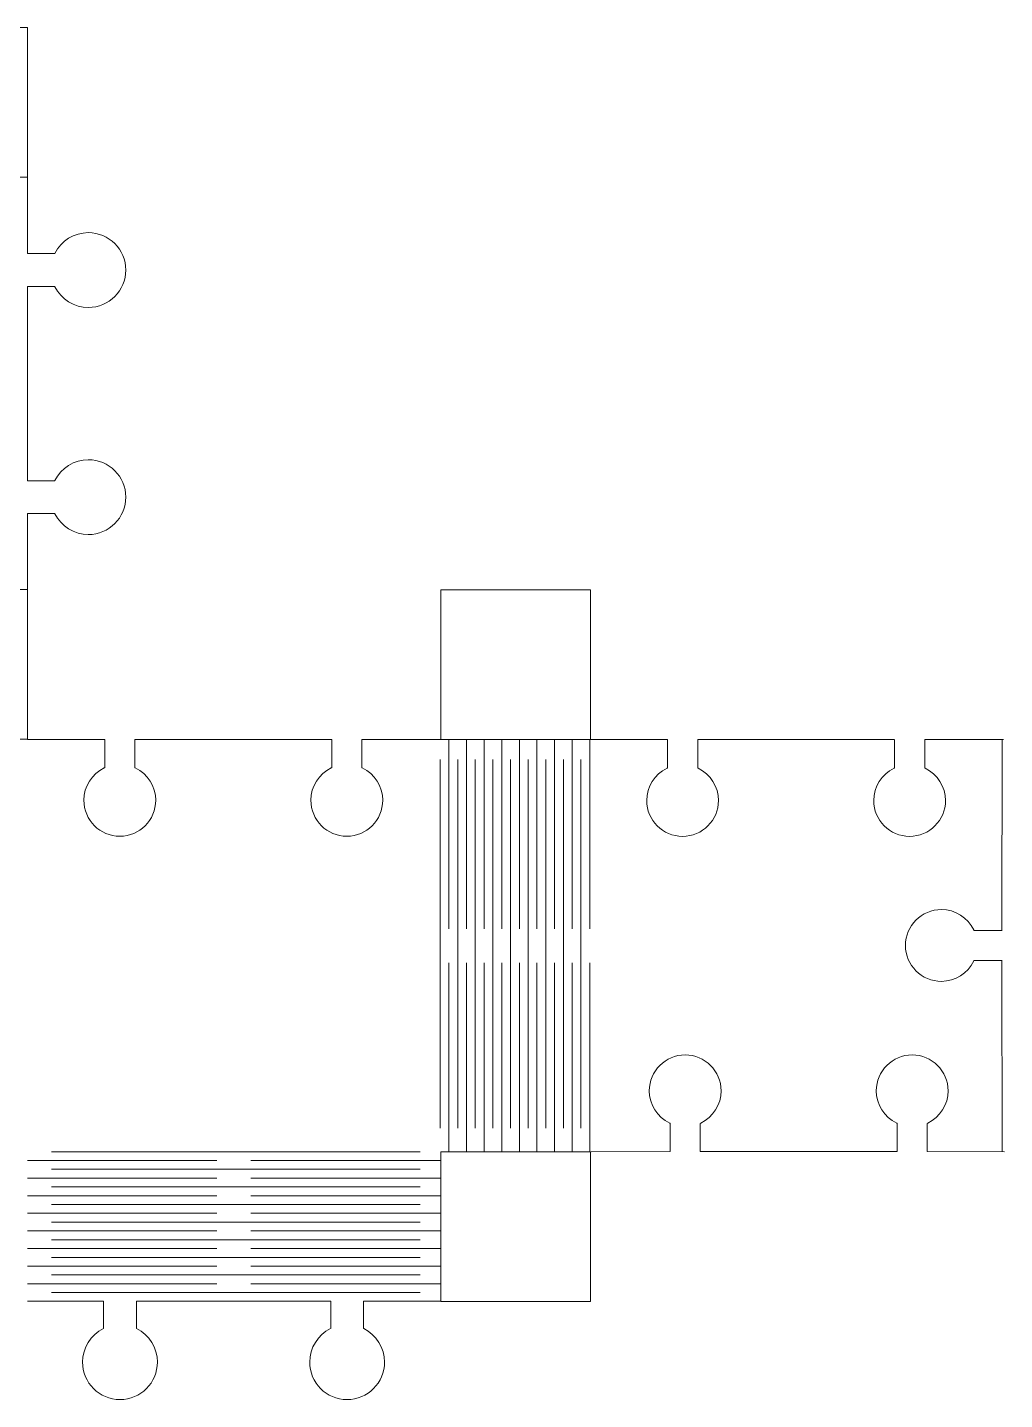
# Model space of a CAD drawing. Header units: centimetres. Extents: x -14.8 to 13.2, y -14.5 to 9.6.
# Drawn here: x 1.55 to 13.15, y -7.82 to 8.48 of the extents above; entities that cross this region are included whole.
import ezdxf

# ---------------------------------------------------------------- set-up
doc = ezdxf.new("R2010")
doc.units = ezdxf.units.CM
doc.header["$MEASUREMENT"] = 0
doc.layers.add('Layer 1', color=7, linetype='Continuous')

msp = doc.modelspace()

# ---------------------------------------------------------------- linework, layer by layer
at = {"layer": 'Layer 1', "lineweight": 9}
for points in [[(-0.2305, 6.70009), (1.548, 6.70009), (1.548, 8.47859), (-0.2305, 8.47859), (-0.2305, 6.70009)], [(-0.23225, 0.02109), (1.54625, 0.02109), (1.54625, 1.79959), (-0.23225, 1.79959), (-0.23225, 0.02109)]]:
    msp.add_lwpolyline(points, close=True, dxfattribs=at)
at = {"layer": 'Layer 1', "color": 1, "lineweight": 9}
for points in [[(1.54603, 6.71106), (1.54603, 6.71106), (1.54602, 5.79102), (1.54602, 5.79102)], [(1.54655, 5.79102), (1.54655, 5.79102), (1.87028, 5.79102), (1.87028, 5.79102)], [(1.87028, 5.40078), (1.87028, 5.40078), (1.54655, 5.40078), (1.54655, 5.40078)], [(1.54655, 3.09355), (1.54655, 3.09355), (1.87028, 3.09355), (1.87028, 3.09355)], [(1.54602, 2.70331), (1.54602, 2.70331), (1.54602, 1.80179), (1.54602, 1.80179)], [(1.87028, 2.70331), (1.87028, 2.70331), (1.54655, 2.70331), (1.54655, 2.70331)], [(2.46338, 0.01918), (2.46338, 0.01918), (1.546, 0.01978), (1.546, 0.01978)], [(5.15928, 0.01918), (5.15928, 0.01918), (2.82162, 0.01918), (2.82162, 0.01918)], [(6.45527, 0.01977), (6.45527, 0.01977), (5.51752, 0.01918), (5.51752, 0.01918)], [(6.55067, 0.01626), (6.55067, 0.01626), (6.55067, -2.23236), (6.55067, -2.23236)], [(6.75985, 0.01626), (6.75985, 0.01626), (6.75985, -2.23236), (6.75985, -2.23236)], [(6.96909, 0.01626), (6.96909, 0.01626), (6.96909, -2.23236), (6.96909, -2.23236)], [(7.17831, 0.01626), (7.17831, 0.01626), (7.17831, -2.23236), (7.17831, -2.23236)], [(7.3876, 0.01626), (7.3876, 0.01626), (7.3876, -2.23236), (7.3876, -2.23236)], [(7.59679, 0.01626), (7.59679, 0.01626), (7.59678, -2.23236), (7.59678, -2.23236)], [(7.80603, 0.01626), (7.80603, 0.01626), (7.80602, -2.23236), (7.80602, -2.23236)], [(8.01524, 0.01626), (8.01524, 0.01626), (8.01523, -2.23236), (8.01523, -2.23236)], [(8.22448, 0.01626), (8.22448, 0.01626), (8.22447, -2.23236), (8.22447, -2.23236)], [(9.14738, 0.01718), (9.14738, 0.01718), (8.23, 0.01778), (8.23, 0.01778)], [(11.84328, 0.01718), (11.84328, 0.01718), (9.50562, 0.01718), (9.50562, 0.01718)], [(13.13927, 0.01777), (13.13927, 0.01777), (12.20152, 0.01718), (12.20152, 0.01718)], [(13.1194, -2.24863), (13.1194, -2.24863), (13.12, 0.01777), (13.12, 0.01777)], [(6.44602, -0.22044), (6.44602, -0.22044), (6.44602, -4.59935), (6.44602, -4.59935)], [(6.65526, -0.22044), (6.65526, -0.22044), (6.65526, -4.59935), (6.65526, -4.59935)], [(6.8645, -0.22044), (6.8645, -0.22044), (6.8645, -4.59935), (6.8645, -4.59935)], [(7.07371, -0.22044), (7.07371, -0.22044), (7.07371, -4.59935), (7.07371, -4.59935)], [(7.28295, -0.22044), (7.28295, -0.22044), (7.28295, -4.59935), (7.28295, -4.59935)], [(7.49217, -0.22044), (7.49217, -0.22044), (7.49217, -4.59935), (7.49217, -4.59935)], [(7.70141, -0.22044), (7.70141, -0.22044), (7.70139, -4.59935), (7.70139, -4.59935)], [(7.91063, -0.22044), (7.91063, -0.22044), (7.91061, -4.59935), (7.91061, -4.59935)], [(8.1199, -0.22044), (8.1199, -0.22044), (8.11988, -4.59935), (8.11988, -4.59935)], [(13.11999, -4.87818), (13.11999, -4.87818), (13.1194, -2.60688), (13.1194, -2.60688)], [(6.55067, -2.63506), (6.55067, -2.63506), (6.55067, -4.88373), (6.55067, -4.88373)], [(6.75985, -2.63506), (6.75985, -2.63506), (6.75985, -4.88373), (6.75985, -4.88373)], [(6.96909, -2.63506), (6.96909, -2.63506), (6.96909, -4.88373), (6.96909, -4.88373)], [(7.17831, -2.63506), (7.17831, -2.63506), (7.17831, -4.88373), (7.17831, -4.88373)], [(7.3876, -2.63506), (7.3876, -2.63506), (7.3876, -4.88373), (7.3876, -4.88373)], [(7.59678, -2.63506), (7.59678, -2.63506), (7.59678, -4.88373), (7.59678, -4.88373)], [(7.80602, -2.63506), (7.80602, -2.63506), (7.80602, -4.88373), (7.80602, -4.88373)], [(8.01523, -2.63506), (8.01523, -2.63506), (8.01523, -4.88373), (8.01523, -4.88373)], [(8.22447, -2.63506), (8.22447, -2.63506), (8.22447, -4.88373), (8.22447, -4.88373)], [(6.21148, -4.87796), (6.21148, -4.87796), (1.83257, -4.87796), (1.83257, -4.87796)], [(8.24073, -4.87819), (8.24073, -4.87819), (9.17848, -4.8776), (9.17848, -4.8776)], [(9.53672, -4.8776), (9.53672, -4.8776), (11.87438, -4.8776), (11.87438, -4.8776)], [(12.23262, -4.8776), (12.23262, -4.8776), (13.15, -4.8782), (13.15, -4.8782)], [(3.79686, -4.98261), (3.79686, -4.98261), (1.54819, -4.98261), (1.54819, -4.98261)], [(6.44818, -4.98261), (6.44818, -4.98261), (4.19956, -4.98261), (4.19956, -4.98261)], [(3.79686, -5.19179), (3.79686, -5.19179), (1.54819, -5.19179), (1.54819, -5.19179)], [(6.21148, -5.0872), (6.21148, -5.0872), (1.83257, -5.0872), (1.83257, -5.0872)], [(6.44818, -5.19179), (6.44818, -5.19179), (4.19956, -5.19179), (4.19956, -5.19179)], [(6.21148, -5.29644), (6.21148, -5.29644), (1.83257, -5.29644), (1.83257, -5.29644)], [(3.79686, -5.40103), (3.79686, -5.40103), (1.54819, -5.40103), (1.54819, -5.40103)], [(6.21148, -5.50565), (6.21148, -5.50565), (1.83257, -5.50565), (1.83257, -5.50565)], [(6.44818, -5.40103), (6.44818, -5.40103), (4.19956, -5.40103), (4.19956, -5.40103)], [(3.79686, -5.61025), (3.79686, -5.61025), (1.54819, -5.61025), (1.54819, -5.61025)], [(6.44818, -5.61025), (6.44818, -5.61025), (4.19956, -5.61025), (4.19956, -5.61025)], [(3.79686, -5.81954), (3.79686, -5.81954), (1.54819, -5.81954), (1.54819, -5.81954)], [(6.21148, -5.71489), (6.21148, -5.71489), (1.83257, -5.71489), (1.83257, -5.71489)], [(6.44818, -5.81954), (6.44818, -5.81954), (4.19956, -5.81954), (4.19956, -5.81954)], [(3.79686, -6.02872), (3.79686, -6.02872), (1.54819, -6.02872), (1.54819, -6.02872)], [(6.21148, -5.92411), (6.21148, -5.92411), (1.83257, -5.92411), (1.83257, -5.92411)], [(6.44818, -6.02873), (6.44818, -6.02873), (4.19956, -6.02872), (4.19956, -6.02872)], [(6.21148, -6.13335), (6.21148, -6.13335), (1.83257, -6.13333), (1.83257, -6.13333)], [(3.79686, -6.23796), (3.79686, -6.23796), (1.54819, -6.23796), (1.54819, -6.23796)], [(6.21148, -6.34257), (6.21148, -6.34257), (1.83257, -6.34255), (1.83257, -6.34255)], [(6.44818, -6.23797), (6.44818, -6.23797), (4.19956, -6.23796), (4.19956, -6.23796)], [(3.79686, -6.44717), (3.79686, -6.44717), (1.54819, -6.44717), (1.54819, -6.44717)], [(6.44818, -6.44718), (6.44818, -6.44718), (4.19956, -6.44717), (4.19956, -6.44717)], [(2.44971, -6.65542), (2.44971, -6.65542), (1.54819, -6.65542), (1.54819, -6.65542)], [(6.21148, -6.55184), (6.21148, -6.55184), (1.83257, -6.55182), (1.83257, -6.55182)], [(2.44971, -6.97968), (2.44971, -6.97968), (2.44971, -6.65595), (2.44971, -6.65595)], [(2.83995, -6.65595), (2.83995, -6.65595), (2.83995, -6.97968), (2.83995, -6.97968)], [(5.14718, -6.97968), (5.14718, -6.97968), (5.14718, -6.65595), (5.14718, -6.65595)], [(6.45746, -6.65543), (6.45746, -6.65543), (5.53742, -6.65542), (5.53742, -6.65542)], [(5.53742, -6.65595), (5.53742, -6.65595), (5.53742, -6.97968), (5.53742, -6.97968)]]:
    msp.add_open_spline(points, degree=3, dxfattribs=at)
for points, knots in [([(1.87087, 5.79302), (1.9456, 5.94357), (2.10118, 6.04053), (2.26892, 6.04053), (2.26892, 6.04053), (2.51407, 6.04053), (2.71354, 5.84106), (2.71354, 5.5959), (2.71354, 5.5959), (2.71354, 5.35075), (2.51407, 5.15128), (2.26892, 5.15128), (2.26892, 5.15128), (2.10118, 5.15128), (1.9456, 5.24825), (1.87087, 5.39879)], [0, 0, 0, 0, 0.2, 0.2, 0.2, 0.2, 0.4, 0.4, 0.4, 0.4, 0.6, 0.6, 0.6, 0.6, 1, 1, 1, 1]), ([(1.87087, 3.09555), (1.9456, 3.2461), (2.10118, 3.34306), (2.26892, 3.34306), (2.26892, 3.34306), (2.51407, 3.34306), (2.71354, 3.14359), (2.71354, 2.89843), (2.71354, 2.89843), (2.71354, 2.65328), (2.51407, 2.45381), (2.26892, 2.45381), (2.26892, 2.45381), (2.10118, 2.45381), (1.9456, 2.55078), (1.87087, 2.70132)], [0, 0, 0, 0, 0.2, 0.2, 0.2, 0.2, 0.4, 0.4, 0.4, 0.4, 0.6, 0.6, 0.6, 0.6, 1, 1, 1, 1]), ([(2.46338, 0.01918), (2.46338, 0.01918), (2.46338, -0.31705), (2.46338, -0.31705), (2.46338, -0.31705), (2.46338, -0.31705), (2.45827, -0.31927), (2.45827, -0.31927)], [0, 0, 0, 0, 0.33333333, 0.33333333, 0.33333333, 0.33333333, 1, 1, 1, 1]), ([(2.82672, -0.31927), (2.82672, -0.31927), (2.82162, -0.31706), (2.82162, -0.31706), (2.82162, -0.31706), (2.82162, -0.31706), (2.82162, 0.01918), (2.82162, 0.01918)], [0, 0, 0, 0, 0.33333333, 0.33333333, 0.33333333, 0.33333333, 1, 1, 1, 1]), ([(5.15928, 0.01778), (5.15928, 0.01778), (5.15928, -0.31682), (5.15928, -0.31682), (5.15928, -0.31682), (5.15928, -0.31682), (5.15417, -0.31927), (5.15417, -0.31927)], [0, 0, 0, 0, 0.33333333, 0.33333333, 0.33333333, 0.33333333, 1, 1, 1, 1]), ([(5.52262, -0.31927), (5.52262, -0.31927), (5.51752, -0.31682), (5.51752, -0.31682), (5.51752, -0.31682), (5.51752, -0.31682), (5.51752, 0.01918), (5.51752, 0.01918)], [0, 0, 0, 0, 0.33333333, 0.33333333, 0.33333333, 0.33333333, 1, 1, 1, 1]), ([(9.14738, 0.01718), (9.14738, 0.01718), (9.14738, -0.31905), (9.14738, -0.31905), (9.14738, -0.31905), (9.14738, -0.31905), (9.14227, -0.32127), (9.14227, -0.32127)], [0, 0, 0, 0, 0.33333333, 0.33333333, 0.33333333, 0.33333333, 1, 1, 1, 1]), ([(9.51072, -0.32127), (9.51072, -0.32127), (9.50562, -0.31906), (9.50562, -0.31906), (9.50562, -0.31906), (9.50562, -0.31906), (9.50562, 0.01718), (9.50562, 0.01718)], [0, 0, 0, 0, 0.33333333, 0.33333333, 0.33333333, 0.33333333, 1, 1, 1, 1]), ([(11.84328, 0.01578), (11.84328, 0.01578), (11.84328, -0.31882), (11.84328, -0.31882), (11.84328, -0.31882), (11.84328, -0.31882), (11.83817, -0.32127), (11.83817, -0.32127)], [0, 0, 0, 0, 0.33333333, 0.33333333, 0.33333333, 0.33333333, 1, 1, 1, 1]), ([(12.20662, -0.32127), (12.20662, -0.32127), (12.20152, -0.31882), (12.20152, -0.31882), (12.20152, -0.31882), (12.20152, -0.31882), (12.20152, 0.01718), (12.20152, 0.01718)], [0, 0, 0, 0, 0.33333333, 0.33333333, 0.33333333, 0.33333333, 1, 1, 1, 1]), ([(2.45827, -0.31927), (2.31102, -0.38999), (2.21587, -0.54086), (2.21587, -0.7036), (2.21587, -0.7036), (2.21587, -0.93883), (2.40726, -1.13021), (2.64249, -1.13021), (2.64249, -1.13021), (2.87773, -1.13021), (3.06912, -0.93883), (3.06912, -0.7036), (3.06912, -0.7036), (3.06912, -0.54086), (2.97396, -0.38999), (2.82672, -0.31927)], [0, 0, 0, 0, 0.2, 0.2, 0.2, 0.2, 0.4, 0.4, 0.4, 0.4, 0.6, 0.6, 0.6, 0.6, 1, 1, 1, 1]), ([(5.15417, -0.31927), (5.00692, -0.38999), (4.91177, -0.54086), (4.91177, -0.7036), (4.91177, -0.7036), (4.91177, -0.93883), (5.10316, -1.13021), (5.33839, -1.13021), (5.33839, -1.13021), (5.57363, -1.13021), (5.76502, -0.93883), (5.76502, -0.7036), (5.76502, -0.7036), (5.76502, -0.54086), (5.66986, -0.38999), (5.52262, -0.31927)], [0, 0, 0, 0, 0.2, 0.2, 0.2, 0.2, 0.4, 0.4, 0.4, 0.4, 0.6, 0.6, 0.6, 0.6, 1, 1, 1, 1]), ([(9.14227, -0.32127), (8.99502, -0.39199), (8.89987, -0.54286), (8.89987, -0.7056), (8.89987, -0.7056), (8.89987, -0.94083), (9.09126, -1.13221), (9.32649, -1.13221), (9.32649, -1.13221), (9.56173, -1.13221), (9.75312, -0.94083), (9.75312, -0.7056), (9.75312, -0.7056), (9.75312, -0.54286), (9.65796, -0.39199), (9.51072, -0.32127)], [0, 0, 0, 0, 0.2, 0.2, 0.2, 0.2, 0.4, 0.4, 0.4, 0.4, 0.6, 0.6, 0.6, 0.6, 1, 1, 1, 1]), ([(11.83817, -0.32127), (11.69092, -0.39199), (11.59577, -0.54286), (11.59577, -0.7056), (11.59577, -0.7056), (11.59577, -0.94083), (11.78716, -1.13221), (12.02239, -1.13221), (12.02239, -1.13221), (12.25763, -1.13221), (12.44902, -0.94083), (12.44902, -0.7056), (12.44902, -0.7056), (12.44902, -0.54286), (12.35386, -0.39199), (12.20662, -0.32127)], [0, 0, 0, 0, 0.2, 0.2, 0.2, 0.2, 0.4, 0.4, 0.4, 0.4, 0.6, 0.6, 0.6, 0.6, 1, 1, 1, 1]), ([(12.78419, -2.24352), (12.71347, -2.09627), (12.5626, -2.00112), (12.39986, -2.00112), (12.39986, -2.00112), (12.16463, -2.00112), (11.97325, -2.19251), (11.97325, -2.42774), (11.97325, -2.42774), (11.97325, -2.66298), (12.16463, -2.85437), (12.39986, -2.85437), (12.39986, -2.85437), (12.5626, -2.85437), (12.71347, -2.75921), (12.78419, -2.61197)], [0, 0, 0, 0, 0.2, 0.2, 0.2, 0.2, 0.4, 0.4, 0.4, 0.4, 0.6, 0.6, 0.6, 0.6, 1, 1, 1, 1]), ([(13.12264, -2.24863), (13.12264, -2.24863), (12.78641, -2.24863), (12.78641, -2.24863), (12.78641, -2.24863), (12.78641, -2.24863), (12.78419, -2.24352), (12.78419, -2.24352)], [0, 0, 0, 0, 0.33333333, 0.33333333, 0.33333333, 0.33333333, 1, 1, 1, 1]), ([(12.78419, -2.61197), (12.78419, -2.61197), (12.7864, -2.60687), (12.7864, -2.60687), (12.7864, -2.60687), (12.7864, -2.60687), (13.12264, -2.60687), (13.12264, -2.60687)], [0, 0, 0, 0, 0.33333333, 0.33333333, 0.33333333, 0.33333333, 1, 1, 1, 1]), ([(9.54183, -4.53915), (9.68908, -4.46843), (9.78423, -4.31756), (9.78423, -4.15482), (9.78423, -4.15482), (9.78423, -3.91959), (9.59284, -3.72821), (9.35761, -3.72821), (9.35761, -3.72821), (9.12237, -3.72821), (8.93098, -3.91959), (8.93098, -4.15482), (8.93098, -4.15482), (8.93098, -4.31756), (9.02614, -4.46843), (9.17338, -4.53915)], [0, 0, 0, 0, 0.2, 0.2, 0.2, 0.2, 0.4, 0.4, 0.4, 0.4, 0.6, 0.6, 0.6, 0.6, 1, 1, 1, 1]), ([(12.23773, -4.53915), (12.38498, -4.46843), (12.48013, -4.31756), (12.48013, -4.15482), (12.48013, -4.15482), (12.48013, -3.91959), (12.28874, -3.72821), (12.05351, -3.72821), (12.05351, -3.72821), (11.81827, -3.72821), (11.62688, -3.91959), (11.62688, -4.15482), (11.62688, -4.15482), (11.62688, -4.31756), (11.72204, -4.46843), (11.86928, -4.53915)], [0, 0, 0, 0, 0.2, 0.2, 0.2, 0.2, 0.4, 0.4, 0.4, 0.4, 0.6, 0.6, 0.6, 0.6, 1, 1, 1, 1]), ([(9.17338, -4.53915), (9.17338, -4.53915), (9.17848, -4.5416), (9.17848, -4.5416), (9.17848, -4.5416), (9.17848, -4.5416), (9.17848, -4.8776), (9.17848, -4.8776)], [0, 0, 0, 0, 0.33333333, 0.33333333, 0.33333333, 0.33333333, 1, 1, 1, 1]), ([(9.53672, -4.8762), (9.53672, -4.8762), (9.53672, -4.5416), (9.53672, -4.5416), (9.53672, -4.5416), (9.53672, -4.5416), (9.54183, -4.53915), (9.54183, -4.53915)], [0, 0, 0, 0, 0.33333333, 0.33333333, 0.33333333, 0.33333333, 1, 1, 1, 1]), ([(11.86928, -4.53915), (11.86928, -4.53915), (11.87438, -4.54136), (11.87438, -4.54136), (11.87438, -4.54136), (11.87438, -4.54136), (11.87438, -4.8776), (11.87438, -4.8776)], [0, 0, 0, 0, 0.33333333, 0.33333333, 0.33333333, 0.33333333, 1, 1, 1, 1]), ([(12.23262, -4.8776), (12.23262, -4.8776), (12.23262, -4.54137), (12.23262, -4.54137), (12.23262, -4.54137), (12.23262, -4.54137), (12.23773, -4.53915), (12.23773, -4.53915)], [0, 0, 0, 0, 0.33333333, 0.33333333, 0.33333333, 0.33333333, 1, 1, 1, 1]), ([(2.84195, -6.98027), (2.9925, -7.055), (3.08946, -7.21058), (3.08946, -7.37832), (3.08946, -7.37832), (3.08946, -7.62347), (2.88999, -7.82294), (2.64483, -7.82294), (2.64483, -7.82294), (2.39968, -7.82294), (2.20021, -7.62347), (2.20021, -7.37832), (2.20021, -7.37832), (2.20021, -7.21058), (2.29718, -7.055), (2.44772, -6.98027)], [0, 0, 0, 0, 0.2, 0.2, 0.2, 0.2, 0.4, 0.4, 0.4, 0.4, 0.6, 0.6, 0.6, 0.6, 1, 1, 1, 1]), ([(5.53942, -6.98027), (5.68997, -7.055), (5.78693, -7.21058), (5.78693, -7.37832), (5.78693, -7.37832), (5.78693, -7.62347), (5.58746, -7.82294), (5.3423, -7.82294), (5.3423, -7.82294), (5.09715, -7.82294), (4.89768, -7.62347), (4.89768, -7.37832), (4.89768, -7.37832), (4.89768, -7.21058), (4.99465, -7.055), (5.14519, -6.98027)], [0, 0, 0, 0, 0.2, 0.2, 0.2, 0.2, 0.4, 0.4, 0.4, 0.4, 0.6, 0.6, 0.6, 0.6, 1, 1, 1, 1])]:
    msp.add_open_spline(points, degree=3, knots=knots, dxfattribs=at)
at = {"layer": 'Layer 1', "lineweight": 9}
for points in [[(1.54655, 5.40078), (1.54655, 5.40078), (1.54655, 3.09355), (1.54655, 3.09355)], [(5.14718, -6.65595), (5.14718, -6.65595), (2.83995, -6.65595), (2.83995, -6.65595)]]:
    msp.add_open_spline(points, degree=3, dxfattribs=at)
for points in [[(6.455, 0.018), (6.455, 0.018), (6.455, 1.7965), (6.455, 1.7965), (6.455, 1.7965), (6.455, 1.7965), (8.2335, 1.7965), (8.2335, 1.7965), (8.2335, 1.7965), (8.2335, 1.7965), (8.2335, 0.018), (8.2335, 0.018), (8.2335, 0.018), (8.2335, 0.018), (6.455, 0.018), (6.455, 0.018)], [(6.455, -6.65765), (6.455, -6.65765), (6.455, -4.87915), (6.455, -4.87915), (6.455, -4.87915), (6.455, -4.87915), (8.2335, -4.87915), (8.2335, -4.87915), (8.2335, -4.87915), (8.2335, -4.87915), (8.2335, -6.65765), (8.2335, -6.65765), (8.2335, -6.65765), (8.2335, -6.65765), (6.455, -6.65765), (6.455, -6.65765)]]:
    msp.add_open_spline(points, degree=3, knots=[0, 0, 0, 0, 0.2, 0.2, 0.2, 0.2, 0.4, 0.4, 0.4, 0.4, 0.6, 0.6, 0.6, 0.6, 1, 1, 1, 1], dxfattribs=at)

doc.saveas('drawing.dxf')
